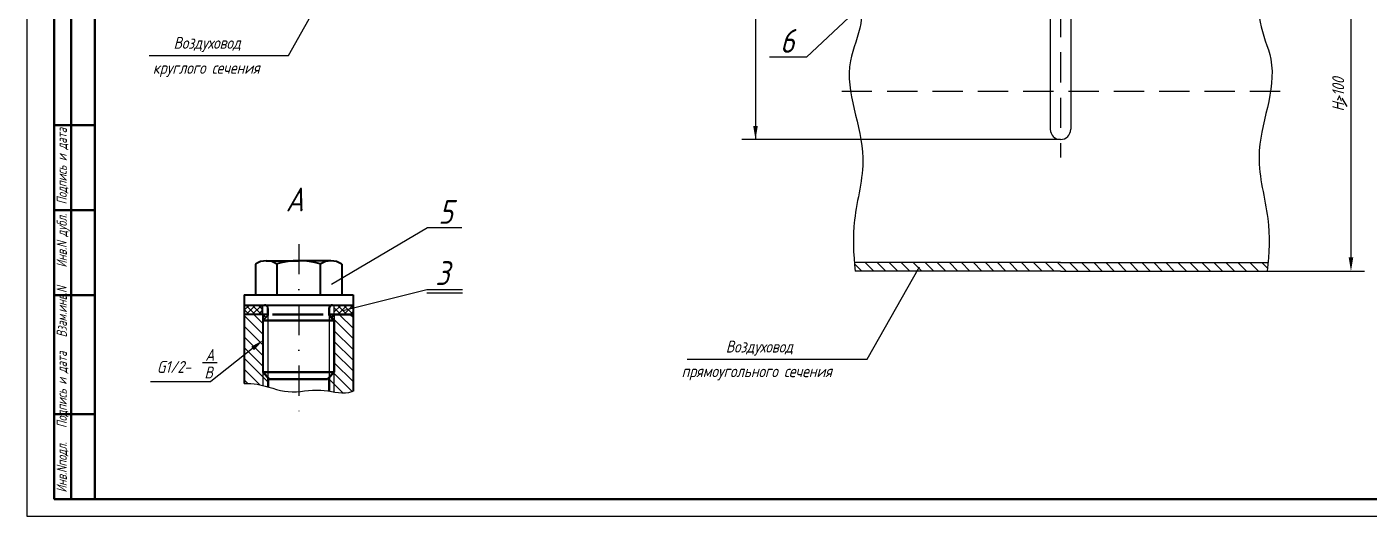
# Model space of a CAD drawing. Header units: inches. Extents: x 2286 to 3316, y 895 to 2213.
# Drawn here: x 2285.8 to 2680.5, y 1619.2 to 1763.1 of the extents above; entities that cross this region are included whole.
import ezdxf

# ---------------------------------------------------------------- set-up
doc = ezdxf.new("R2010")
doc.units = ezdxf.units.IN
doc.header["$LTSCALE"] = 0.7
doc.header["$MEASUREMENT"] = 0
doc.linetypes.add('DASHDOT', pattern=[25.4, 12.7, -6.35, 0, -6.35])
doc.linetypes.add('DASHED', pattern=[19.05, 12.7, -6.35])
doc.styles.get("Standard").update_dxf_attribs({"font": 'romand.shx', "width": 0.8, "oblique": 15, "height": 3.5})
doc.dimstyles.get("Standard").update_dxf_attribs({"dimtxt": 3.5, "dimasz": 4, "dimexe": 4, "dimexo": 0, "dimgap": 2, "dimtad": 1, "dimdec": 0, "dimdsep": 46, "dimtxsty": 'Standard', "dimcen": 0.09, "dimadec": 0, "dimazin": 0, "dimtfac": 1, "dimtdec": 0, "dimtmove": 0, "dimatfit": 3, "dimfxl": 0, "dimtolj": 1, "dimtzin": 0, "dimlwd": 25, "dimlwe": 25, "dimarcsym": 0})

# ---------------------------------------------------------------- blocks, each defined once
blk = doc.blocks.new('*D195')
at = {"color": 0, "lineweight": 25}
for p, q in [((2650.16, 1795.2), (2679.16, 1795.2)), ((2675.16, 1791.2), (2675.16, 1695.3)), ((2650.53, 1691.3), (2679.16, 1691.3))]:
    blk.add_line(p, q, dxfattribs=at)
for points in [[(2674.49, 1791.2), (2675.83, 1791.2), (2675.16, 1795.2)], [(2674.49, 1695.3), (2675.83, 1695.3), (2675.16, 1691.3)]]:
    blk.add_solid(points, dxfattribs=at)
at = {"layer": 'DEFPOINTS', "color": 0, "lineweight": 25}
for p in [(2650.16, 1795.2), (2650.53, 1691.3), (2675.16, 1691.3)]:
    blk.add_point(p, dxfattribs=at)
at = {"color": 0, "lineweight": 25, "insert": (2671.41, 1743.25), "char_height": 3.5, "attachment_point": 5, "rotation": 90}
blk.add_mtext('\\A1;H>100', dxfattribs=at)
blk = doc.blocks.new('*X23')
at = {"color": 0}
for p, q in [((571.6, 519.51), (573.06, 520.97)), ((574.37, 519.43), (572.82, 520.97)), ((571.6, 517.72), (574.37, 520.49)), ((574.37, 517.63), (571.6, 520.4)), ((571.6, 515.92), (574.37, 518.69)), ((574.37, 515.84), (571.6, 518.61)), ((572.83, 515.57), (571.6, 516.81)), ((573.05, 515.57), (574.37, 516.89)), ((571.6, 494.37), (571.74, 494.51)), ((571.6, 492.57), (573.54, 494.51)), ((571.6, 490.77), (574.37, 493.55)), ((574.37, 490.69), (571.6, 493.46)), ((574.37, 492.49), (572.34, 494.51)), ((574.37, 494.28), (574.14, 494.51)), ((571.59, 488.97), (574.37, 491.75)), ((574.29, 488.97), (571.6, 491.67)), ((572.49, 488.97), (571.6, 489.87)), ((573.39, 488.97), (574.37, 489.95))]:
    blk.add_line(p, q, dxfattribs=at)

msp = doc.modelspace()

# ---------------------------------------------------------------- linework, layer by layer
for p, q in [((2285.85, 2039.23), (2285.85, 1619.23)), ((2381.8, 1681.32), (2365.74, 1681.32)), ((2376.23, 1678.55), (2376.23, 1681.37)), ((2356.73, 1680.43), (2356.73, 1660.01)), ((2374.77, 1680.56), (2374.77, 1660.07)), ((2376.24, 1678.42), (2376.24, 1676.79)), ((2376.24, 1676.81), (2376.24, 1663.32)), ((2352.22, 1668.53), (2339.95, 1658.82)), ((2355.24, 1663.32), (2355.24, 1661.56)), ((2355.25, 1661.56), (2355.25, 1657.66)), ((2376.24, 1663.32), (2376.24, 1661.56)), ((2376.11, 1661.42), (2376.11, 1655.75)), ((2285.85, 1619.23), (2879.85, 1619.23))]:
    msp.add_line(p, q)
at = {"lineweight": 50}
for p, q in [((2305.85, 2034.23), (2305.85, 1624.23)), ((2293.85, 1769.25), (2293.85, 1624.23)), ((2298.85, 1769.25), (2298.85, 1624.23)), ((2293.85, 1734.25), (2305.85, 1734.25)), ((2293.85, 1709.25), (2305.85, 1709.25)), ((2293.85, 1684.25), (2305.85, 1684.25)), ((2356.74, 1680.32), (2356.74, 1678.52)), ((2365.77, 1678.55), (2358.12, 1678.55)), ((2365.77, 1678.55), (2373.01, 1678.55)), ((2374.74, 1680.32), (2374.74, 1678.52)), ((2374.74, 1678.55), (2381.77, 1678.55)), ((2374.88, 1678.17), (2376.24, 1676.81)), ((2375.44, 1677.62), (2376.37, 1678.55)), ((2355.24, 1676.81), (2376.24, 1676.81)), ((2355.24, 1661.56), (2357.21, 1659.56)), ((2355.24, 1661.56), (2376.24, 1661.56)), ((2376.24, 1661.56), (2374.27, 1659.56)), ((2356.77, 1660.01), (2356.77, 1657.24)), ((2357.21, 1659.56), (2374.27, 1659.56)), ((2374.77, 1660.07), (2374.77, 1655.97)), ((2293.85, 1649.25), (2305.85, 1649.25)), ((2293.85, 1624.23), (2874.85, 1624.23))]:
    msp.add_line(p, q, dxfattribs=at)
at = {"linetype": 'DASHED'}
msp.add_line((2589.76, 1928.98), (2589.76, 1724.65), dxfattribs=at)
at = {"lineweight": 25}
for p, q in [((2500.08, 1829.42), (2500.08, 1729.96)), ((2554.02, 1790.75), (2515.03, 1754.24)), ((2362.74, 1754.7), (2378.1, 1781.83)), ((2321.81, 1754.7), (2362.74, 1754.7)), ((2515.03, 1754.24), (2504.18, 1754.24)), ((2674.09, 1739.74), (2672.53, 1742.12)), ((2589.76, 1729.96), (2496.08, 1729.96)), ((2375.4, 1687.43), (2403.68, 1704.07)), ((2403.68, 1704.07), (2413.71, 1704.07)), ((2589.76, 1693.8), (2529.16, 1693.8)), ((2531.3, 1691.3), (2529.2, 1693.4)), ((2534.83, 1691.3), (2532.33, 1693.8)), ((2538.37, 1691.3), (2535.87, 1693.8)), ((2541.9, 1691.3), (2539.4, 1693.8)), ((2545.44, 1691.3), (2542.94, 1693.8)), ((2548.97, 1691.3), (2546.47, 1693.8)), ((2552.51, 1691.3), (2550.01, 1693.8)), ((2556.04, 1691.3), (2553.54, 1693.8)), ((2559.58, 1691.3), (2557.08, 1693.8)), ((2563.12, 1691.3), (2560.62, 1693.8)), ((2566.65, 1691.3), (2564.15, 1693.8)), ((2570.19, 1691.3), (2567.69, 1693.8)), ((2573.72, 1691.3), (2571.22, 1693.8)), ((2577.26, 1691.3), (2574.76, 1693.8)), ((2580.79, 1691.3), (2578.29, 1693.8)), ((2584.33, 1691.3), (2581.83, 1693.8)), ((2587.86, 1691.3), (2585.36, 1693.8)), ((2589.76, 1692.94), (2588.9, 1693.8)), ((2589.76, 1693.8), (2650.79, 1693.8)), ((2594.94, 1691.3), (2592.44, 1693.8)), ((2598.47, 1691.3), (2595.97, 1693.8)), ((2602.01, 1691.3), (2599.51, 1693.8)), ((2605.54, 1691.3), (2603.04, 1693.8)), ((2609.08, 1691.3), (2606.58, 1693.8)), ((2612.61, 1691.3), (2610.11, 1693.8)), ((2616.15, 1691.3), (2613.65, 1693.8)), ((2619.68, 1691.3), (2617.18, 1693.8)), ((2623.22, 1691.3), (2620.72, 1693.8)), ((2626.76, 1691.3), (2624.26, 1693.8)), ((2630.29, 1691.3), (2627.79, 1693.8)), ((2633.83, 1691.3), (2631.33, 1693.8)), ((2637.36, 1691.3), (2634.86, 1693.8)), ((2640.9, 1691.3), (2638.4, 1693.8)), ((2644.43, 1691.3), (2641.93, 1693.8)), ((2647.97, 1691.3), (2645.47, 1693.8)), ((2650.63, 1692.18), (2649, 1693.8)), ((2589.76, 1691.3), (2529.42, 1691.3)), ((2532.89, 1665.38), (2548.26, 1692.51)), ((2591.4, 1691.3), (2589.76, 1692.94)), ((2589.76, 1691.3), (2650.53, 1691.3)), ((2378.8, 1679.72), (2403.43, 1685.87)), ((2403.43, 1685.87), (2413.92, 1685.87)), ((2403.43, 1684.87), (2413.92, 1684.87)), ((2337.48, 1664.43), (2341.82, 1664.43)), ((2479.96, 1665.38), (2532.89, 1665.38)), ((2322.21, 1658.82), (2339.95, 1658.82))]:
    msp.add_line(p, q, dxfattribs=at)
at = {"linetype": 'Continuous'}
for p, q in [((2586.76, 1816.76), (2586.76, 1732.98)), ((2592.76, 1816.76), (2592.76, 1732.98))]:
    msp.add_line(p, q, dxfattribs=at)
at = {"linetype": 'DASHED', "lineweight": 25}
msp.add_line((2525.44, 1744.25), (2657.16, 1744.25), dxfattribs=at)
at = {"linetype": 'DASHDOT', "lineweight": 25}
msp.add_line((2365.77, 1699.25), (2365.77, 1649.38), dxfattribs=at)
at = {"lineweight": 40}
for p, q in [((2353.04, 1693.31), (2353.04, 1684.32)), ((2356.21, 1694.32), (2365.74, 1694.32)), ((2359.39, 1693.38), (2359.39, 1684.32)), ((2375.27, 1694.32), (2365.74, 1694.32)), ((2372.09, 1693.38), (2372.09, 1684.32)), ((2372.09, 1693.38), (2372.09, 1684.32)), ((2378.44, 1693.31), (2378.44, 1684.32)), ((2378.44, 1693.31), (2378.44, 1684.32)), ((2349.75, 1681.32), (2381.77, 1681.32)), ((2349.77, 1684.32), (2381.77, 1684.32)), ((2349.77, 1684.32), (2349.77, 1658.25)), ((2355.17, 1678.55), (2355.17, 1681.27)), ((2381.77, 1684.32), (2381.77, 1655.95)), ((2356.74, 1678.55), (2349.77, 1678.55)), ((2356.07, 1677.65), (2355.17, 1678.55)), ((2355.24, 1678.48), (2355.24, 1676.79)), ((2356.59, 1678.17), (2355.24, 1676.81)), ((2355.24, 1676.81), (2355.24, 1661.56))]:
    msp.add_line(p, q, dxfattribs=at)
at = {"color": 0}
for p, q in [((2355.24, 1672.74), (2349.77, 1678.21)), ((2355.24, 1675.89), (2352.58, 1678.55)), ((2381.77, 1671.47), (2375.53, 1677.71)), ((2381.77, 1674.5), (2377.72, 1678.55)), ((2381.77, 1677.65), (2380.86, 1678.55)), ((2355.24, 1669.6), (2349.77, 1675.07)), ((2381.77, 1668.22), (2376.24, 1673.75)), ((2355.24, 1666.46), (2349.77, 1671.93)), ((2381.77, 1665.07), (2376.24, 1670.6)), ((2355.24, 1663.31), (2349.77, 1668.78)), ((2356.77, 1658.64), (2349.77, 1665.64)), ((2381.77, 1661.93), (2376.24, 1667.46)), ((2354.4, 1657.86), (2349.77, 1662.5)), ((2381.77, 1658.79), (2376.24, 1664.32)), ((2350.85, 1658.27), (2349.77, 1659.36)), ((2378.78, 1655.49), (2374.48, 1659.78)), ((2381.54, 1655.88), (2376.24, 1661.19))]:
    msp.add_line(p, q, dxfattribs=at)
at = {"color": 0, "linetype": 'ByBlock', "lineweight": 50}
msp.add_line((2376.24, 1661.56), (2376.24, 1676.81), dxfattribs=at)
msp.add_arc((2589.76, 1732.98), 3, 180, 0)
at = {"lineweight": 40}
for centre, radius, start, end in [((2356.21, 1688.82), 5.5, 54.6772, 125.1952), ((2365.74, 1672.32), 22, 73.2237, 106.7763), ((2375.27, 1688.82), 5.5, 54.8048, 125.3228), ((2355.74, 1680.32), 1, 0, 90)]:
    msp.add_arc(centre, radius, start, end, dxfattribs=at)
at = {"lineweight": 50}
for centre, radius, start, end in [((2375.74, 1680.32), 1, 90, 180), ((2356.24, 1678.52), 0.5, 315.1638, 0), ((2375.24, 1678.52), 0.5, 180, 224.8362)]:
    msp.add_arc(centre, radius, start, end, dxfattribs=at)
at = {"lineweight": 25}
for points, knots in [([(2529.13, 1795.2), (2528.74, 1790.91), (2528.55, 1780.52), (2533.26, 1766.2), (2524.22, 1747.67), (2534.71, 1727.92), (2528.38, 1707.42), (2528.82, 1696.32), (2529.42, 1691.3)], [13.314874, 13.314874, 13.314874, 13.314874, 26.203933, 44.532425, 55.889617, 84.69372, 103.092718, 118.211579, 118.211579, 118.211579, 118.211579]), ([(2650.16, 1795.2), (2650.55, 1791.06), (2650.76, 1780.81), (2646.2, 1766.6), (2655.38, 1748.15), (2645.03, 1728.32), (2651.56, 1707.73), (2651.14, 1696.47), (2650.53, 1691.3)], [13.755053, 13.755053, 13.755053, 13.755053, 26.203933, 44.532425, 55.889617, 84.69372, 103.092718, 118.652279, 118.652279, 118.652279, 118.652279]), ([(2349.77, 1658.25), (2351.05, 1658.3), (2355.38, 1658.08), (2362.71, 1654.7), (2371.86, 1657.25), (2378.22, 1654.98), (2381.35, 1655.82), (2381.77, 1655.95)], [13.483882, 13.483882, 13.483882, 13.483882, 17.418111, 26.791077, 36.353458, 44.62902, 45.887686, 45.887686, 45.887686, 45.887686])]:
    msp.add_open_spline(points, degree=3, knots=knots, dxfattribs=at)
msp.add_solid([(2499.41, 1733.96), (2500.75, 1733.96), (2500.08, 1729.96)], dxfattribs=at)
msp.add_solid([(2351.81, 1669.06), (2352.63, 1668.01), (2355.35, 1671.02)])
at = {"layer": 'DEFPOINTS', "color": 0, "linetype": 'ByBlock', "lineweight": 40}
for p in [(2375.27, 1694.32), (2380.74, 1684.32)]:
    msp.add_point(p, dxfattribs=at)
at = {"layer": 'DEFPOINTS', "color": 0, "linetype": 'ByBlock'}
for p in [(2350.74, 1681.32), (2358.52, 1678.32), (2381.77, 1678.55), (2381.77, 1678.55), (2381.77, 1678.54), (2355.25, 1667.81), (2355.25, 1661.55), (2376.24, 1661.56), (2376.24, 1660.39)]:
    msp.add_point(p, dxfattribs=at)

# ---------------------------------------------------------------- block references
at = {"rotation": 90}
msp.add_blockref('*X23', (2870.74, 1106.95), dxfattribs=at)

# ---------------------------------------------------------------- texts
at = {"lineweight": 25, "attachment_point": 1}
for s, insert, char_height, width in [('6', (2507.28, 1762.49), 7, 31.6939), ('Воздуховод ', (2328.98, 1760.16), 3.5, 55.7083), ('круглого сечения', (2322.89, 1752.8), 3.5, 65.7531), ('5', (2406.83, 1712.2), 7, 31.6939), ('3', (2405.94, 1694.19), 7, 31.6939), ('Воздуховод ', (2491.35, 1670.84), 3.5, 55.7083), ('А', (2338.3, 1668.38), 3.5, 15.4142), ('G1/2-', (2324.07, 1664.86), 3.5, 25.2692), ('В', (2338.05, 1663.21), 3.5, 15.4142), ('прямоугольного сечения', (2478.35, 1663.6), 3.5, 65.7531)]:
    msp.add_mtext(s, dxfattribs=dict(at, insert=insert, char_height=char_height, width=width))
at = {"lineweight": 25, "insert": (2294.61, 1624.77), "char_height": 3, "width": 144.2887, "attachment_point": 1, "rotation": 90}
msp.add_mtext('{\\W0.7; Инв.Nподл.   Подпись и дата   Взам.инв.N    Инв.N дубл.  Подпись и дата}', dxfattribs=at)
at = {"lineweight": 35, "insert": (2361.97, 1715.84), "char_height": 7, "width": 25.8231, "attachment_point": 1}
msp.add_mtext('А', dxfattribs=at)

# ---------------------------------------------------------------- dimensions: what is measured, and where the dimension line sits
at = {"lineweight": 25}
dim = msp.add_linear_dim(base=(2675.16, 1691.3), p1=(2650.16, 1795.2), p2=(2650.53, 1691.3), angle=90, text='H>100', dimstyle='Standard', dxfattribs=at)
dim.commit()
dim.dimension.update_dxf_attribs({"geometry": '*D195', "text_midpoint": (2671.41, 1743.25)})

doc.saveas('drawing.dxf')
